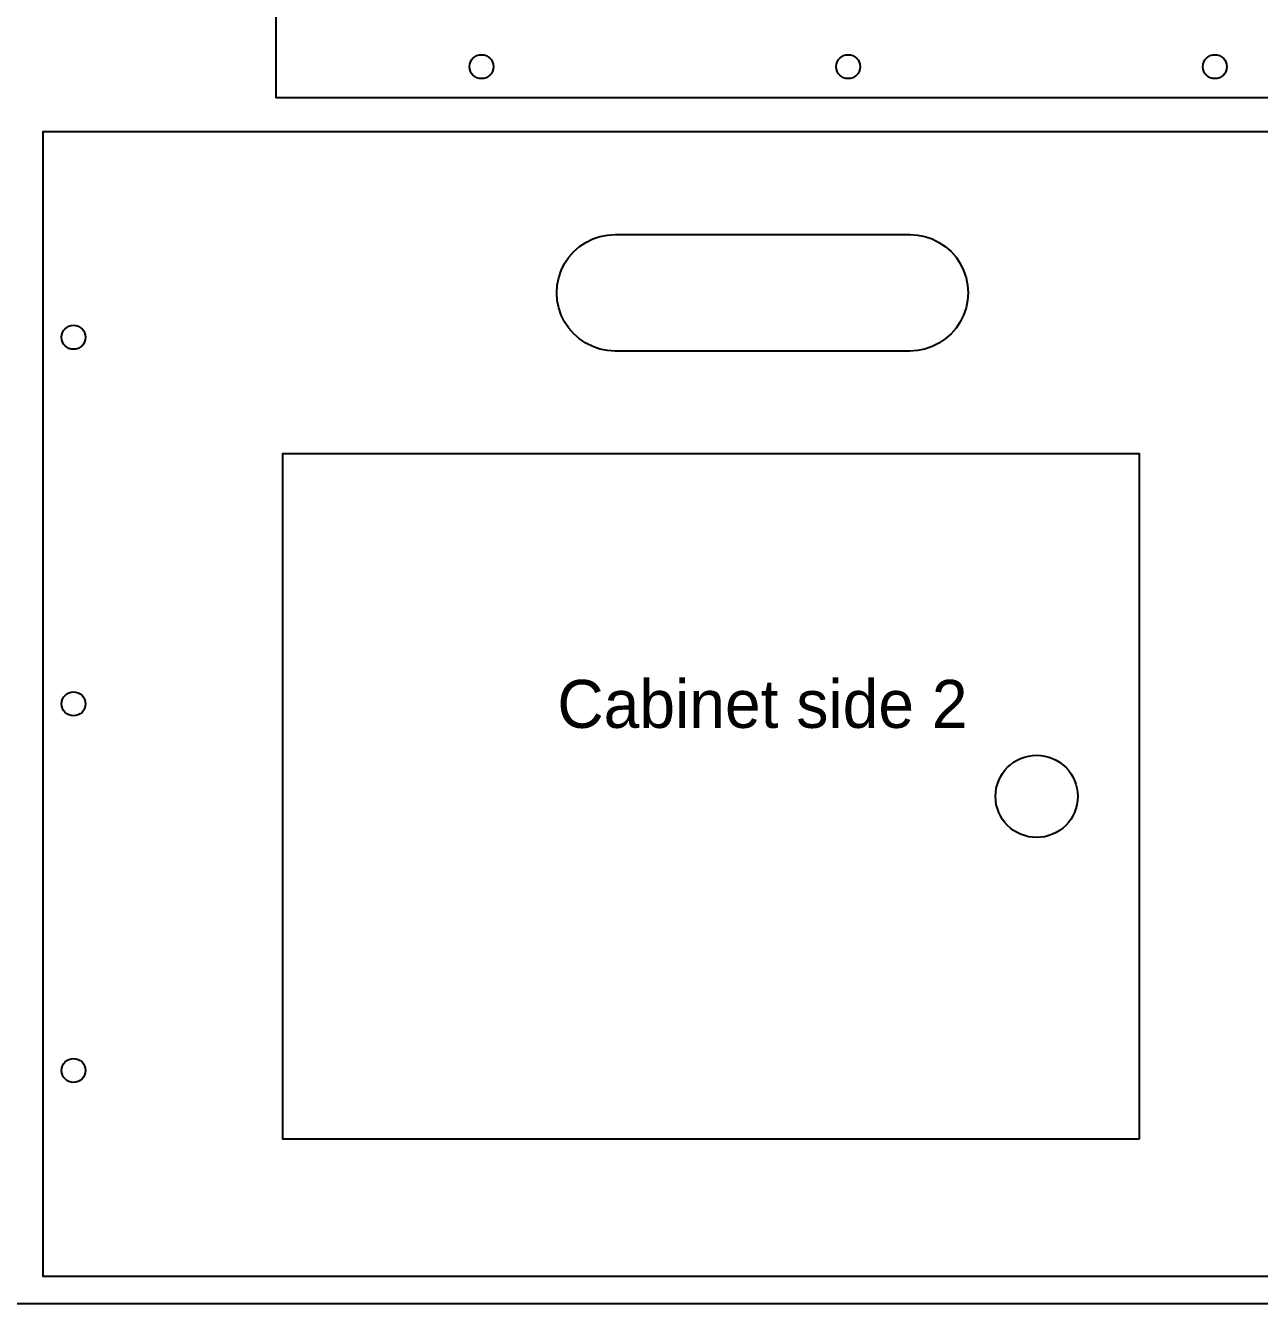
# Model space of a CAD drawing. Header units: millimetres. Extents: x 0 to 2467, y 0 to 1257.
# Drawn here: x 1493 to 1853, y 0 to 373 of the extents above; entities that cross this region are included whole.
import ezdxf
from ezdxf.enums import TextEntityAlignment as Align

# ---------------------------------------------------------------- set-up
doc = ezdxf.new("R2010")
doc.units = ezdxf.units.MM
for name, color, linetype in [('CUT_DOOR', 6, 'Continuous'), ('CUT_INSIDE', 5, 'Continuous'), ('CUT_OUTSIDE', 1, 'Continuous'), ('DRILL_7', 3, 'Continuous'), ('LABELS', 7, 'Continuous'), ('SHEET', 8, 'Continuous')]:
    doc.layers.add(name, color=color, linetype=linetype)

msp = doc.modelspace()

# ---------------------------------------------------------------- linework, layer by layer
at = {"layer": 'CUT_DOOR'}
msp.add_lwpolyline([(1817.99, 48), (1817.99, 248), (1567.99, 248), (1567.99, 48)], close=True, dxfattribs=at)
at = {"layer": 'CUT_INSIDE'}
msp.add_lwpolyline([(1750.99, 312), (1753.209, 311.855), (1755.39, 311.421), (1757.496, 310.706), (1759.49, 309.722), (1761.339, 308.487), (1763.011, 307.021), (1764.477, 305.349), (1765.713, 303.5), (1766.696, 301.506), (1767.411, 299.4), (1767.845, 297.219), (1767.99, 295), (1767.845, 292.781), (1767.411, 290.6), (1766.696, 288.494), (1765.713, 286.5), (1764.477, 284.651), (1763.011, 282.979), (1761.339, 281.513), (1759.49, 280.278), (1757.496, 279.294), (1755.39, 278.579), (1753.209, 278.145), (1750.99, 278), (1664.99, 278), (1662.772, 278.145), (1660.591, 278.579), (1658.485, 279.294), (1656.49, 280.278), (1654.642, 281.513), (1652.97, 282.979), (1651.503, 284.651), (1650.268, 286.5), (1649.285, 288.494), (1648.57, 290.6), (1648.136, 292.781), (1647.99, 295), (1648.136, 297.219), (1648.57, 299.4), (1649.285, 301.506), (1650.268, 303.5), (1651.503, 305.349), (1652.97, 307.021), (1654.642, 308.487), (1656.49, 309.722), (1658.485, 310.706), (1660.591, 311.421), (1662.772, 311.855), (1664.99, 312)], close=True, dxfattribs=at)
msp.add_circle((1787.99, 148), 12, dxfattribs=at)
at = {"layer": 'CUT_OUTSIDE'}
for points in [[(1900, 772), (1566, 772), (1566, 352), (1900, 352)], [(1917.99, 8), (1917.99, 342), (1497.99, 342), (1497.99, 8)]]:
    msp.add_lwpolyline(points, close=True, dxfattribs=at)
at = {"layer": 'DRILL_7'}
for centre in [(1626, 361), (1733, 361), (1840, 361), (1506.99, 282), (1506.99, 175), (1506.99, 68)]:
    msp.add_circle(centre, 3.5, dxfattribs=at)
at = {"layer": 'SHEET'}
msp.add_lwpolyline([(0, 0), (2440, 0), (2440, 1220), (0, 1220)], close=True, dxfattribs=at)

# ---------------------------------------------------------------- texts
at = {"layer": 'LABELS'}
msp.add_text('Cabinet side 2', height=14, dxfattribs=at).set_placement((1707.99, 175), align=Align.MIDDLE_CENTER)

doc.saveas('drawing.dxf')
